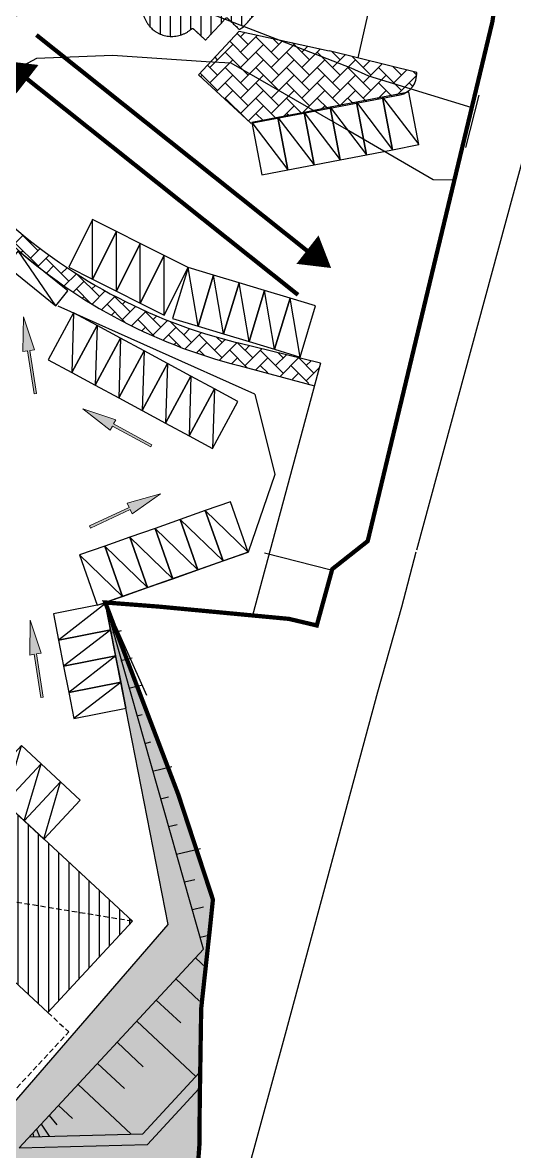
# Model space of a CAD drawing. Header units: millimetres. Extents: x 0 to 841000, y 0 to 594000.
# Drawn here: x 647156 to 693280, y 187053 to 292926 of the extents above; entities that cross this region are included whole.
import ezdxf

# ---------------------------------------------------------------- set-up
doc = ezdxf.new("R2010")
doc.units = ezdxf.units.MM
doc.header["$LTSCALE"] = 1000
for name, pattern in [('XR-SITE PLAN$0$DASHED', [0.75, 0.5, -0.25]), ('XR-SITE PLAN$0$PHANTOM-GAUN', [30, 20, -2, 2, -2, 2, -2]), ('XREF-ROOF PLAN$0$H1', [1, 0.5, -0.5])]:
    doc.linetypes.add(name, pattern=pattern)
for name, color, linetype in [('3', 2, 'Continuous'), ('ETC-9', 9, 'Continuous'), ('XR-PLAN$0$주차장', 252, 'Continuous'), ('XR-SITE PLAN$0$ETC-8', 252, 'Continuous'), ('XR-SITE PLAN$0$SOL-252', 252, 'Continuous'), ('XR-SITE PLAN$0$건물', 3, 'Continuous'), ('XR-SITE PLAN$0$대지경계선', 2, 'XR-SITE PLAN$0$PHANTOM-GAUN'), ('XR-SITE PLAN$0$연속주제_국토계획_교통시설', 252, 'Continuous'), ('XR-SITE PLAN$0$입면선', 252, 'Continuous'), ('일반형 주차', 5, 'Continuous')]:
    doc.layers.add(name, color=color, linetype=linetype)
doc.layers.add('XR-PL-B3F$0$ETC-차량동선', color=251, linetype='Continuous', lineweight=13)
pattern_1 = [(45, (-418237.5214781946, 262193.3045673152), (-1.13686837721616e-13, 1436.840979371064), [3048.000000000007, -1016.000000000003]), (135, (-417519.1014781928, 262911.7245673132), (-1.13686837721616e-13, 1436.840979371064), [3048, -1016])]
pattern_2 = [(90, (-2218919.043905094, -1448416.602125842), (-898.0256120000001, 898.025612), [238.125, -1557.926224000001]), (45, (-2218919.043905094, -1448416.602125842), (-898.0256121069153, 898.0256121069159), [238.1250000000007, -1031.875000000003]), (135, (-2218919.043905094, -1448416.602125842), (-898.0256121069159, -898.0256121069153), [238.125, -1031.875])]

# ---------------------------------------------------------------- blocks, each defined once
blk = doc.blocks.new('XR-PLAN$0$확장형주차')
at = {"layer": 'XR-PLAN$0$주차장'}
blk.add_line((-2500, 5100), (0, 100), dxfattribs=at)
at = {"layer": 'XR-PLAN$0$주차장', "color": 5}
blk.add_lwpolyline([(-2500, 100), (0, 100), (0, 5100), (-2500, 5100)], close=True, dxfattribs=at)
blk = doc.blocks.new('평행주차6')
at = {"layer": 'XR-PLAN$0$주차장'}
blk.add_line((645614.6608110652, 270135.4245414001), (642087.6099000054, 275312.2876717901), dxfattribs=at)
at = {"layer": '일반형 주차'}
blk.add_lwpolyline([(645614.6608110652, 270135.4245414001), (646748.2611386998, 271533.6199130085), (642087.6099000054, 275312.2876717901), (640954.0095723708, 273914.0923001817)], close=True, dxfattribs=at)

msp = doc.modelspace()

# ---------------------------------------------------------------- hatches: boundary and pattern name
at = {"layer": 'XR-PL-B3F$0$ETC-차량동선'}
for points in [[(648238.7138371208, 258098.3857567576), (647618.801454347, 262141.7399150101), (647185.584937394, 262075.3207311374), (647240.0315685606, 265335.2658353192), (648268.6262297855, 262241.3686908116), (647835.4097128325, 262174.9495069426), (648455.322095588, 258131.5953486976)], [(648238.7138371208, 258098.3857567576), (647618.801454347, 262141.7399150101), (647185.584937394, 262075.3207311374), (647240.0315685606, 265335.2658353192), (648268.6262297855, 262241.3686908116), (647835.4097128325, 262174.9495069426), (648455.322095588, 258131.5953486976)], [(648238.7138371208, 258098.3857567576), (647618.801454347, 262141.7399150101), (647185.584937394, 262075.3207311374), (647240.0315685606, 265335.2658353192), (648268.6262297855, 262241.3686908116), (647835.4097128325, 262174.9495069426), (648455.322095588, 258131.5953486976)], [(648238.7138371158, 258098.385756761), (647618.8014543557, 262141.7399150089), (647185.5849374011, 262075.3207311418), (647240.0315685703, 265335.265835316), (648268.6262297903, 262241.3686908099), (647835.4097128354, 262174.9495069429), (648455.3220955951, 258131.5953486948)], [(648238.7138371158, 258098.385756761), (647618.8014543557, 262141.7399150089), (647185.5849374011, 262075.3207311418), (647240.0315685703, 265335.265835316), (648268.6262297903, 262241.3686908099), (647835.4097128354, 262174.9495069429), (648455.3220955951, 258131.5953486948)], [(659183.563349329, 253145.0635977765), (655584.2191951015, 255088.7008763519), (655375.9723438172, 254703.0568598253), (652808.2247867285, 256712.2554565077), (655896.5894720034, 255667.1669011419), (655688.3426207342, 255281.5228846152), (659287.6867749769, 253337.8856060435)], [(659183.563349329, 253145.0635977765), (655584.2191951015, 255088.7008763519), (655375.9723438172, 254703.0568598253), (652808.2247867285, 256712.2554565077), (655896.5894720034, 255667.1669011419), (655688.3426207342, 255281.5228846152), (659287.6867749769, 253337.8856060435)], [(659183.563349329, 253145.0635977765), (655584.2191951015, 255088.7008763519), (655375.9723438172, 254703.0568598253), (652808.2247867285, 256712.2554565077), (655896.5894720034, 255667.1669011419), (655688.3426207342, 255281.5228846152), (659287.6867749769, 253337.8856060435)], [(659183.563349339, 253145.0635977773), (655584.2191950993, 255088.700876351), (655375.9723438241, 254703.056859826), (652808.2247867289, 256712.2554565077), (655896.589472014, 255667.1669011411), (655688.3426207385, 255281.522884616), (659287.6867749777, 253337.8856060417)], [(659183.563349339, 253145.0635977773), (655584.2191950993, 255088.700876351), (655375.9723438241, 254703.056859826), (652808.2247867289, 256712.2554565077), (655896.589472014, 255667.1669011411), (655688.3426207385, 255281.522884616), (659287.6867749777, 253337.8856060417)], [(653438.1014566534, 245710.9835234252), (657139.7977267433, 247451.8019905169), (656953.2814624199, 247848.4123051693), (660094.9024336081, 248720.4353502807), (657419.5721232371, 246856.8865185385), (657233.0558589139, 247253.4968331871), (653531.3595888243, 245512.6783661027)], [(653438.1014566534, 245710.9835234252), (657139.7977267433, 247451.8019905169), (656953.2814624199, 247848.4123051693), (660094.9024336081, 248720.4353502807), (657419.5721232371, 246856.8865185385), (657233.0558589139, 247253.4968331871), (653531.3595888243, 245512.6783661027)], [(653438.1014566534, 245710.9835234252), (657139.7977267433, 247451.8019905169), (656953.2814624199, 247848.4123051693), (660094.9024336081, 248720.4353502807), (657419.5721232371, 246856.8865185385), (657233.0558589139, 247253.4968331871), (653531.3595888243, 245512.6783661027)], [(653438.101456661, 245710.9835234275), (657139.797726746, 247451.8019905168), (656953.2814624154, 247848.4123051683), (660094.9024336128, 248720.4353502803), (657419.5721232432, 246856.8865185373), (657233.0558589126, 247253.4968331887), (653531.3595888272, 245512.6783660999)], [(653438.101456661, 245710.9835234275), (657139.797726746, 247451.8019905168), (656953.2814624154, 247848.4123051683), (660094.9024336128, 248720.4353502803), (657419.5721232432, 246856.8865185373), (657233.0558589126, 247253.4968331887), (653531.3595888272, 245512.6783660999)], [(648877.3818129156, 229633.4270302844), (648257.4694301599, 233676.7811885332), (647824.2529132069, 233610.362004668), (647878.6995443742, 236870.3071088386), (648907.294205584, 233776.4099643347), (648474.0776886459, 233709.990780462), (649093.9900714011, 229666.636622217)], [(648877.3818129156, 229633.4270302844), (648257.4694301599, 233676.7811885332), (647824.2529132069, 233610.362004668), (647878.6995443742, 236870.3071088386), (648907.294205584, 233776.4099643347), (648474.0776886459, 233709.990780462), (649093.9900714011, 229666.636622217)], [(648877.3818129156, 229633.4270302844), (648257.4694301599, 233676.7811885332), (647824.2529132069, 233610.362004668), (647878.6995443742, 236870.3071088386), (648907.294205584, 233776.4099643347), (648474.0776886459, 233709.990780462), (649093.9900714011, 229666.636622217)], [(648877.3818129222, 229633.427030284), (648257.4694301619, 233676.781188532), (647824.2529132075, 233610.3620046649), (647878.6995443765, 236870.3071088391), (648907.2942055964, 233776.4099643329), (648474.0776886418, 233709.9907804659), (649093.9900714015, 229666.6366222178)], [(648877.3818129222, 229633.427030284), (648257.4694301619, 233676.781188532), (647824.2529132075, 233610.3620046649), (647878.6995443765, 236870.3071088391), (648907.2942055964, 233776.4099643329), (648474.0776886418, 233709.9907804659), (649093.9900714015, 229666.6366222178)]]:
    msp.add_hatch(color=256, dxfattribs=at).paths.add_polyline_path(points)
at = {"layer": 'XR-SITE PLAN$0$ETC-8'}
h = msp.add_hatch(dxfattribs=at)
h.set_pattern_fill('ANSI31', color=256, scale=300, angle=45)
h.set_pattern_definition([(90, (3.812601789832115e-09, -3.259629011154175e-09), (-952.5000000000006, 5.684341886080801e-14), [])])
h.paths.add_polyline_path([(515768.5665579181, 266275.1395236221), (506477.1818617397, 257153.006755196), (515938.2757014636, 248378.4952303846), (524785.7680947374, 257257.2585799587)])
h.paths.add_polyline_path([(640373.733804565, 224485.6237195958), (637814.3293254672, 221725.9526105938), (640752.6431453266, 211365.2467425135), (657462.1072485744, 208637.3368021664)])
h.paths.add_polyline_path([(637814.3293254672, 221725.9526105938), (632441.8817843538, 215933.1252615419), (636643.9290768321, 212036.0164260981), (640752.6431453266, 211365.2467425135)])
h.paths.add_polyline_path([(640752.6431453266, 211365.2467425135), (636643.9290768321, 212036.0164260981), (641960.8820262029, 207104.9095454966)])
h.paths.add_polyline_path([(657462.1072485744, 208637.3368021664), (640752.6431453266, 211365.2467425135), (641960.8820262029, 207104.9095454966), (649530.2552283596, 200084.8383441088)])
h.paths.add_polyline_path([(672763.2998750027, 300393.7219891739), (666156.6599138492, 306520.9245580775), (664761.5231194199, 305016.6220001471), (663441.1029202346, 306241.2205985268), (658357.8761534804, 300760.2447843114), (659678.2963526476, 299535.646185935), (657706.8227369379, 297409.9099750859), (659735.5701376722, 295528.3867865098), (660145.8885264624, 295586.1284456667), (666148.74906002, 293261.6000708905), (666284.9363138009, 293408.4436170277), (666654.3965176943, 293065.7947783289), (667900.1839303639, 292583.3800739539), (672647.8797576242, 297702.5705402461), (671368.1630805732, 298889.4194312436)])
edge = h.paths.add_edge_path()
edge.add_line((659735.5701376722, 295528.3867865098), (658536.1726291658, 295359.6027299768))
edge.add_ellipse((661165.7882791798, 294442.9750255947), major_axis=(664.544815416813, 2739.693158408312), ratio=0.9877037860000094, start_angle=84.48520027588604, end_angle=237.4871818345782)
edge.add_line((663090.4996270387, 292416.9212447819), (659735.5701376706, 295528.3867865113))
h.paths.add_polyline_path([(660145.8885264624, 295586.1284456667), (659735.5701376722, 295528.3867865098), (663090.4996270387, 292416.9212447819), (664313.4626980909, 291282.7074061786), (666148.74906002, 293261.6000708905)])
h.paths.add_polyline_path([(658073.0813614876, 355889.5720167537), (648486.4304399531, 364780.5290689101), (637089.1578725058, 352491.4500731644), (646675.8087940555, 343600.4930210081)])
h.paths.add_polyline_path([(646675.8087940555, 343600.4930210081), (637089.1578725058, 352491.4500731644), (622977.502579138, 337275.5950837513), (632564.1535006877, 328384.6380315949)])
at = {"layer": 'XR-SITE PLAN$0$SOL-252'}
h = msp.add_hatch(dxfattribs=at)
h.set_pattern_fill('AR-HBONE', color=256, scale=10, style=0)
h.set_pattern_definition([(45, (-841083.8083444982, -88.60302952257916), (0, 1436.840979371065), [3048.000000000001, -1016]), (135, (-840365.3883445, 629.816970475018), (1.13686837721616e-13, 1436.840979371065), [3048, -1016])])
edge = h.paths.add_edge_path()
edge.add_line((684122.8973710093, 288233.8326697354), (677225.7771965604, 289978.0196945337))
edge.add_line((677225.7771965564, 289978.0196945337), (675898.5380802528, 290283.7995938533))
edge.add_line((675898.5380802526, 290283.7995938514), (667480.8446463587, 292132.9916965063))
edge.add_line((667480.8446463608, 292132.9916965072), (663663.9013978225, 288017.3827360286))
edge.add_line((663663.9013978246, 288017.3827360277), (668557.6372757783, 283478.7804784156))
edge.add_line((668557.6372757779, 283478.7804784183), (682554.9600849753, 286157.19456476))
edge.add_ellipse((682295.6751627923, 288048.2255751309), major_axis=(638.1236981706593, 1826.781332140561), ratio=0.9390305347782858, start_angle=208.549303748246, end_angle=293.7005262483881)
h = msp.add_hatch(dxfattribs=at)
h.set_pattern_fill('AR-HBONE', color=256, scale=10, style=0)
h.set_pattern_definition(pattern_1)
edge = h.paths.add_edge_path()
edge.add_line((612325.3211555703, 263390.4009323721), (632587.5188702253, 285238.0620170315))
edge.add_arc((632279.6238059032, 281202.0527988267), 4047.736377290574, 85.63752613541467, 137.1562046160078)
edge.add_line((629311.781789519, 283954.5214264211), (610152.1915209779, 263295.7439037202))
edge.add_line((610152.191520989, 263295.7439037194), (612325.321155582, 263390.400932373))
edge = h.paths.add_edge_path()
edge.add_arc((637011.2539524998, 276813.7924183873), 4047.736377291758, 47.15620461600996, 94.40002950329644)
edge.add_line((636700.713473376, 280849.5989537542), (645493.5248493786, 272694.8732887111))
edge.add_arc((679899.3826942557, 309792.8984934767), 50596.70471617575, 227.156204616017, 255.7563706937867)
edge.add_line((667450.2900138203, 260751.6238406901), (674551.35112921, 258949.0245285653))
edge.add_line((674551.3511292114, 258949.0245285672), (675099.7979490402, 260987.4056600235))
edge.add_line((675099.7979490497, 260987.4056600225), (667306.0692932328, 262904.4996356838))
edge.add_arc((679391.5478367024, 312036.6452891086), 50596.70471615621, 227.156204616011, 256.1807922956626, ccw=False)
edge.add_line((644985.6899918282, 274938.6200843607), (639763.7225800984, 279781.6344347729))
h = msp.add_hatch(dxfattribs=at)
h.set_pattern_fill('AR-HBONE', color=256, scale=10, style=0)
h.set_pattern_definition(pattern_1)
edge = h.paths.add_edge_path()
edge.add_line((612325.3211555703, 263390.4009323721), (632587.5188702253, 285238.0620170315))
edge.add_arc((632279.6238059032, 281202.0527988267), 4047.736377290574, 85.63752613541467, 137.1562046160078)
edge.add_line((629311.781789519, 283954.5214264211), (610152.1915209779, 263295.7439037202))
edge.add_line((610152.191520989, 263295.7439037194), (612325.321155582, 263390.400932373))
edge = h.paths.add_edge_path()
edge.add_arc((637011.2539524998, 276813.7924183873), 4047.736377291758, 47.15620461600996, 94.40002950329644)
edge.add_line((636700.713473376, 280849.5989537542), (645493.5248493786, 272694.8732887111))
edge.add_arc((679899.3826942557, 309792.8984934767), 50596.70471617575, 227.156204616017, 255.7563706937867)
edge.add_line((667450.2900138203, 260751.6238406901), (674551.35112921, 258949.0245285653))
edge.add_line((674551.3511292114, 258949.0245285672), (675099.7979490402, 260987.4056600235))
edge.add_line((675099.7979490497, 260987.4056600225), (667306.0692932328, 262904.4996356838))
edge.add_arc((679391.5478367024, 312036.6452891086), 50596.70471615621, 227.156204616011, 256.1807922956626, ccw=False)
edge.add_line((644985.6899918282, 274938.6200843607), (639763.7225800984, 279781.6344347729))
h = msp.add_hatch(dxfattribs=at)
h.set_pattern_fill('AR-HBONE', color=256, scale=10, style=0)
h.set_pattern_definition(pattern_1)
edge = h.paths.add_edge_path()
edge.add_line((612325.3211555703, 263390.4009323721), (632587.5188702253, 285238.0620170315))
edge.add_arc((632279.6238059032, 281202.0527988267), 4047.736377290574, 85.63752613541467, 137.1562046160078)
edge.add_line((629311.781789519, 283954.5214264211), (610152.1915209779, 263295.7439037202))
edge.add_line((610152.191520989, 263295.7439037194), (612325.321155582, 263390.400932373))
edge = h.paths.add_edge_path()
edge.add_arc((637011.2539524998, 276813.7924183873), 4047.736377291758, 47.15620461600996, 94.40002950329644)
edge.add_line((636700.713473376, 280849.5989537542), (645493.5248493786, 272694.8732887111))
edge.add_arc((679899.3826942557, 309792.8984934767), 50596.70471617575, 227.156204616017, 255.7563706937867)
edge.add_line((667450.2900138203, 260751.6238406901), (674551.35112921, 258949.0245285653))
edge.add_line((674551.3511292114, 258949.0245285672), (675099.7979490402, 260987.4056600235))
edge.add_line((675099.7979490497, 260987.4056600225), (667306.0692932328, 262904.4996356838))
edge.add_arc((679391.5478367024, 312036.6452891086), 50596.70471615621, 227.156204616011, 256.1807922956626, ccw=False)
edge.add_line((644985.6899918282, 274938.6200843607), (639763.7225800984, 279781.6344347729))
h = msp.add_hatch(dxfattribs=at)
h.set_pattern_fill('GRASS', color=256, scale=50.00000000000001, style=0)
h.set_pattern_definition(pattern_2)
h.paths.add_polyline_path([(660819.9115103522, 208323.389966887), (660819.9114940766, 208323.3900423651), (645789.9114950415, 190993.3900422459), (620949.9114950412, 213603.3900423651), (613020.0690868538, 205106.8707587132), (591395.332545102, 209696.423591082), (560536.1813190618, 216050.7325966959), (432685.780085385, 219453.3123508138), (429831.5931671524, 178542.1707630125), (444072.45583421, 175240.6083621387), (453341.8460167052, 172986.4099207488), (462342.9665992857, 172710.3369602528), (481010.5718782583, 172139.6547882003), (515425.4411609884, 171007.7156324987), (531145.6745975689, 171418.0590547924), (549386.8556621711, 171913.53793544), (561795.6058691145, 172246.8370593195), (612267.3694112938, 167749.5606601839), (618964.9368999604, 167082.6013382082), (620362.4104650727, 166712.3951358204), (627039.6716688279, 165652.3103185301), (635805.4818580748, 164401.4399337214), (642005.403691124, 167144.7944979114), (652133.8856247106, 176912.4341174928), (663567.3369854171, 185312.2584013385), (663739.3564222456, 187653.2689335984), (663770.6827982181, 191654.7491173153), (663907.2195184828, 200472.9089435977), (664739.430061173, 208102.2307102126), (665006.4944682125, 210676.5164140505), (661753.1031759497, 220541.2743921881), (659612.8818796276, 226170.4894182128), (658328.174112145, 229540.8066808735), (654909.6062674412, 238538.2094383356)])
h = msp.add_hatch(dxfattribs=at)
h.set_pattern_fill('GRASS', color=256, scale=50.00000000000001, style=0)
h.set_pattern_definition(pattern_2)
h.paths.add_polyline_path([(660819.9115103522, 208323.389966887), (660819.9114940766, 208323.3900423651), (645789.9114950415, 190993.3900422459), (620949.9114950412, 213603.3900423651), (613020.0690868538, 205106.8707587132), (591395.332545102, 209696.423591082), (560536.1813190618, 216050.7325966959), (432685.780085385, 219453.3123508138), (429831.5931671524, 178542.1707630125), (444072.45583421, 175240.6083621387), (453341.8460167052, 172986.4099207488), (462342.9665992857, 172710.3369602528), (481010.5718782583, 172139.6547882003), (515425.4411609884, 171007.7156324987), (531145.6745975689, 171418.0590547924), (549386.8556621711, 171913.53793544), (561795.6058691145, 172246.8370593195), (612267.3694112938, 167749.5606601839), (618964.9368999604, 167082.6013382082), (620362.4104650727, 166712.3951358204), (627039.6716688279, 165652.3103185301), (635805.4818580748, 164401.4399337214), (642005.403691124, 167144.7944979114), (652133.8856247106, 176912.4341174928), (663567.3369854171, 185312.2584013385), (663739.3564222456, 187653.2689335984), (663770.6827982181, 191654.7491173153), (663907.2195184828, 200472.9089435977), (664739.430061173, 208102.2307102126), (665006.4944682125, 210676.5164140505), (661753.1031759497, 220541.2743921881), (659612.8818796276, 226170.4894182128), (658328.174112145, 229540.8066808735), (654909.6062674412, 238538.2094383356)])
h = msp.add_hatch(dxfattribs=at)
h.set_pattern_fill('GRASS', color=256, scale=50.00000000000001, style=0)
h.set_pattern_definition(pattern_2)
h.paths.add_polyline_path([(660819.9115103522, 208323.389966887), (660819.9114940766, 208323.3900423651), (645789.9114950415, 190993.3900422459), (620949.9114950412, 213603.3900423651), (613020.0690868538, 205106.8707587132), (591395.332545102, 209696.423591082), (560536.1813190618, 216050.7325966959), (432685.780085385, 219453.3123508138), (429831.5931671524, 178542.1707630125), (444072.45583421, 175240.6083621387), (453341.8460167052, 172986.4099207488), (462342.9665992857, 172710.3369602528), (481010.5718782583, 172139.6547882003), (515425.4411609884, 171007.7156324987), (531145.6745975689, 171418.0590547924), (549386.8556621711, 171913.53793544), (561795.6058691145, 172246.8370593195), (612267.3694112938, 167749.5606601839), (618964.9368999604, 167082.6013382082), (620362.4104650727, 166712.3951358204), (627039.6716688279, 165652.3103185301), (635805.4818580748, 164401.4399337214), (642005.403691124, 167144.7944979114), (652133.8856247106, 176912.4341174928), (663567.3369854171, 185312.2584013385), (663739.3564222456, 187653.2689335984), (663770.6827982181, 191654.7491173153), (663907.2195184828, 200472.9089435977), (664739.430061173, 208102.2307102126), (665006.4944682125, 210676.5164140505), (661753.1031759497, 220541.2743921881), (659612.8818796276, 226170.4894182128), (658328.174112145, 229540.8066808735), (654909.6062674412, 238538.2094383356)])

# ---------------------------------------------------------------- linework, layer by layer
at = {"layer": '3', "color": 252, "linetype": 'XREF-ROOF PLAN$0$H1', "ltscale": 5, "const_width": 399.9999999999999}
for points in [[(673824.1376857187, 271534.0146725604), (648453.188480959, 291760.0144738457)], [(647614.4618748312, 287617.5016599676), (672985.4110795904, 267391.5018586823)]]:
    msp.add_lwpolyline(points, dxfattribs=at)
at = {"layer": '3', "color": 251, "linetype": 'Continuous'}
for points in [[(645398.1454581653, 289337.989459059, 0, 3374.999999999999, 0), (647614.4618748312, 287617.5016599676, 2249.999999999999, 2249.999999999999, 0)], [(676091.2613352267, 269908.4743668622, 0, 3374.999999999999, 0), (673874.9449185606, 271628.9621659535, 2249.999999999999, 2249.999999999999, 0)]]:
    msp.add_lwpolyline(points, format="xyseb", dxfattribs=at)
at = {"layer": 'ETC-9', "color": 8, "ltscale": 40}
for points in [[(519519.1616635566, 301110.954404294), (540340.8266896774, 294014.2355466397), (556260.6327668469, 287726.7267024838), (571402.312314788, 281712.8236051272), (581606.3508957907, 280834.1071335603), (591632.6424969455, 273327.6839687875), (599948.0392016062, 263630.6719215834), (610151.5188875835, 259458.2275183806), (628444.4956797807, 273429.7488768199), (633012.3844667581, 279185.5433516572), (643753.3608540428, 293170.1753179147), (649760.6656441005, 294021.1049046847), (654634.6976108701, 294810.5714243627), (660145.8885264549, 295586.1284456695), (671331.4265969567, 291254.67671751), (677953.7900896353, 288695.3581029172), (679606.3457433974, 287920.1053627706), (689280.5142405744, 284949.0143582937)], [(687650.5995203202, 278154.7955333362), (685664.1304917041, 278170.2042380446), (677748.0063076486, 282766.1740924525), (666710.5485190974, 289123.3405657387), (664367.4939074967, 289229.9430323462), (655585.0916593858, 289824.7032801793), (648473.9588884081, 289555.1838658783), (643740.6559736397, 287039.4707429935), (641314.6281176825, 274579.6862806859), (637085.4977321889, 269575.3888092763), (633662.555746442, 267228.5668812138), (624288.0047346262, 260822.1486684955), (620024.9237683321, 257925.6254630596), (610670.8924800701, 254769.1680103322), (602082.7394076661, 257142.3245178349), (586270.1965496541, 269613.2135544051), (578890.8281204441, 273045.1394837699), (570730.9784644827, 277005.2226386457), (560235.703406714, 281112.2418087847), (536602.1262988952, 290432.3372527217), (531994.2292617917, 292251.6816110988), (520890.6967598054, 296014.2114757407)]]:
    msp.add_lwpolyline(points, dxfattribs=at)
at = {"layer": 'XR-PL-B3F$0$ETC-차량동선'}
for points in [[(648455.322095588, 258131.5953487013), (648238.7138371208, 258098.385756765), (647618.801454347, 262141.7399150101), (647185.584937394, 262075.3207311486), (647240.0315685606, 265335.2658353229), (648268.6262297855, 262241.3686908153), (647835.409712833, 262174.9495069501)], [(648455.3220955951, 258131.5953486994), (648238.7138371153, 258098.3857567654), (647618.8014543552, 262141.7399150134), (647185.5849374009, 262075.3207311467), (647240.0315685698, 265335.2658353206), (648268.6262297898, 262241.3686908144), (647835.409712835, 262174.9495069473)], [(659287.686774962, 253337.8856060472), (659183.5633493256, 253145.0635977802), (655584.2191951015, 255088.7008763519), (655375.9723438175, 254703.056859829), (652808.2247867136, 256712.2554565114), (655896.5894719997, 255667.1669011419), (655688.3426207342, 255281.522884619)], [(659287.686774974, 253337.8856060438), (659183.563349335, 253145.063597779), (655584.2191950956, 255088.700876353), (655375.9723438199, 254703.0568598283), (652808.2247867251, 256712.2554565097), (655896.5894720105, 255667.1669011432), (655688.3426207346, 255281.5228846178)], [(653531.3595888243, 245512.6783661027), (653438.1014566574, 245710.9835234326), (657139.797726743, 247451.8019905207), (656953.2814624199, 247848.412305173), (660094.9024336081, 248720.4353502807), (657419.5721232373, 246856.8865185422), (657233.0558589142, 247253.4968331908)], [(653531.3595888321, 245512.6783661017), (653438.1014566657, 245710.9835234297), (657139.7977267508, 247451.8019905187), (656953.2814624205, 247848.4123051699), (660094.9024336177, 248720.435350282), (657419.5721232479, 246856.8865185388), (657233.0558589173, 247253.4968331907)], [(649093.9900714013, 229666.6366222245), (648877.3818129153, 229633.4270302881), (648257.4694301601, 233676.7811885369), (647824.2529132069, 233610.3620046717), (647878.699544374, 236870.307108846), (648907.294205584, 233776.4099643347), (648474.0776886459, 233709.9907804695)], [(649093.9900714012, 229666.6366222224), (648877.3818129215, 229633.4270302885), (648257.4694301616, 233676.7811885365), (647824.2529132073, 233610.3620046697), (647878.6995443762, 236870.3071088436), (648907.2942055962, 233776.4099643374), (648474.0776886414, 233709.9907804704)]]:
    msp.add_lwpolyline(points, close=True, dxfattribs=at)
at = {"layer": 'XR-SITE PLAN$0$건물', "color": 7}
msp.add_lwpolyline([(649530.2552283596, 200084.8383441088), (657462.1072485744, 208637.3368021664), (640373.733804565, 224485.6237195958), (632441.8817843538, 215933.1252615419)], close=True, dxfattribs=at)
msp.add_rational_spline([(663441.1029202346, 306241.2205985268), (660899.4895368483, 303500.7326914188), (658357.8761534804, 300760.2447843114), (659018.0862530546, 300147.945485123), (659678.2963526476, 299535.646185935), (658692.5595447869, 298472.7780805123), (657706.8227369379, 297409.9099750859), (658355.1393981726, 296808.6410190691), (659003.4560594185, 296207.3720630486), (657353.2889986265, 294145.0871616644), (659275.938326646, 292361.9626125735), (661198.5876546657, 290578.8380634827), (663090.4996270387, 292416.9212447819), (663701.9811625631, 291849.8143254821), (664313.4626980909, 291282.7074061786), (665299.1995059551, 292345.5755116013), (666284.9363138009, 293408.4436170277), (666924.7946523355, 292815.019171529), (667564.6529908519, 292221.5947260302), (670106.266374238, 294962.0826331382), (672647.8797576242, 297702.5705402461)], [1, 1, 1, 1, 1, 1, 1, 1, 1, 0.7289950807784773, 1, 0.7289950807784773, 1, 1, 1, 1, 1, 1, 1, 1, 1], degree=2, knots=[0, 0, 0, 1, 1, 2, 2, 3, 3, 4, 4, 5.507887184954629, 5.507887184954629, 7.015774369909258, 7.015774369909258, 8.01577436990926, 8.01577436990926, 9.01577436990926, 9.01577436990926, 10.01577436990926, 10.01577436990926, 11.01577436990926, 11.01577436990926, 11.01577436990926], dxfattribs=at)
at = {"layer": 'XR-SITE PLAN$0$대지경계선', "const_width": 400.0000000000001}
msp.add_lwpolyline([(696079.0521594175, 325854.5650091702), (691211.3460687214, 292991.6671839287), (689212.2150205116, 284664.5219922629), (687597.6896031984, 277934.2360630562), (680191.6663919428, 247083.5048294631), (679521.5388506505, 244292.0033641388), (676198.2837712619, 241667.9735084106), (674744.0151500554, 236382.8082533409), (672139.82610295, 236998.5236111213), (659943.0016268269, 238149.1693935883), (654909.6062674414, 238538.2094383803), (658328.1741131322, 229540.8066807282), (659612.8818809838, 226170.4894180824), (661753.1031759869, 220541.2743926612), (665006.4944687899, 210676.5164161292), (664980.0105153065, 210421.232444339), (664739.4300618061, 208102.2307105591), (663907.2195191166, 200472.908943702), (663770.6827984786, 191654.7491174308), (663739.3564230056, 187653.2689338294), (663567.336985696, 185312.2584014502)], dxfattribs=at)
at = {"layer": 'XR-SITE PLAN$0$연속주제_국토계획_교통시설', "color": 1, "linetype": 'Continuous', "ltscale": 3}
for points in [[(720162.6710898656, 379934.1494641867), (717038.1671668071, 366756.3087158767), (713059.667546604, 350073.7085352507), (712124.9131139406, 346269.9699602691), (702494.9935798388, 310787.0203958121), (700164.4952448496, 302666.0710359183), (684091.2781295589, 243453.4278979828)], [(684032.6714271161, 243246.4037504722), (682688.4509383183, 238092.242092662), (680448.6592809897, 230123.9108787072), (671794.0099768379, 198059.981199794), (668133.732033227, 184683.4044566681), (662330.7813962585, 162980.5748506119), (649857.4915591296, 117562.90021091), (649659.3941308035, 116931.7089496148), (649319.5564526174, 115695.2728753653)]]:
    msp.add_lwpolyline(points, dxfattribs=at)
at = {"layer": 'XR-SITE PLAN$0$입면선'}
for p, q in [((680512.9648800978, 297995.3832033989), (678584.2336543835, 289634.4847020251)), ((667480.8446463608, 292132.9916965072), (663663.9013978246, 288017.3827360277)), ((667480.8446463608, 292132.9916965072), (675898.5380802526, 290283.7995938514)), ((684122.8973710093, 288233.8326697354), (675898.5380802526, 290283.7995938514)), ((668557.6372757779, 283478.7804784183), (663663.9013978246, 288017.3827360277)), ((668557.6372757779, 283478.7804784183), (682554.9600849749, 286157.1945647565)), ((688719.5375587087, 281223.564905588), (689960.0084627086, 286128.8169090603)), ((668932.750256084, 258081.2450159085), (650503.6153041426, 266335.0890641478)), ((675099.7979490497, 260987.4056600225), (667306.0692932309, 262904.499635682)), ((675099.7979490497, 260987.4056600225), (668731.8541938144, 237320.030943763)), ((676093.3496699558, 241585.117932294), (679521.5388506505, 244292.0033641388)), ((669854.807704542, 243180.6060984661), (676093.3496699558, 241585.117932294)), ((660819.9114955441, 208323.3900425923), (654909.6062674414, 238538.2094383803)), ((664137.4306823354, 206036.6759509374), (654909.6062674414, 238538.2094383803)), ((654952.4684049598, 238425.3996502277), (658791.9230879323, 229851.0562302996)), ((655628.715120148, 235704.3253741642), (656443.9695680552, 235898.9241891955)), ((656373.4072371424, 233107.7801619512), (657429.6864056998, 233359.9108618465)), ((657118.0993541369, 230511.2349497383), (658415.4032433444, 230820.8975345013)), ((657862.7914711164, 227914.6897375253), (658377.4129420373, 228037.5283539635)), ((658607.483588107, 225318.1445253086), (659196.9886773493, 225458.857639004)), ((659352.1757051015, 222721.599313092), (661141.5731543341, 223148.7231688877)), ((660096.8678220959, 220125.0541008827), (660836.1401479397, 220301.5162090813)), ((660841.5599390903, 217528.5088886661), (661655.7158832479, 217722.8454941218)), ((661586.2520560661, 214931.9636764568), (663834.0424736814, 215468.5045721573)), ((662330.9441730605, 212335.4184642402), (663294.867353853, 212565.5040641953)), ((663075.6362900547, 209738.8732520272), (664114.4430891463, 209986.8333492358)), ((645789.9114953022, 190993.3900425923), (660819.9114955441, 208323.3900425923)), ((663820.3284070307, 207142.3280398105), (664754.882604763, 207365.4033507486)), ((664137.4306823354, 206036.6759509374), (646843.5622324274, 187389.6080436413)), ((663367.2903508734, 205206.2741758493), (664380.847609047, 204258.2838757453)), ((661532.2949330736, 203227.695220862), (663753.1735404619, 201150.4851170038)), ((659697.2995152738, 201249.1162658748), (661995.5784960502, 199099.5128141199)), ((657862.304097474, 199270.5373108876), (663405.2331074182, 194086.1800451768)), ((656027.3086796737, 197291.9583558966), (658480.388407227, 194997.5682083559)), ((654192.3132618739, 195313.3794009131), (656722.7933628192, 192946.5959054721)), ((663720.837991316, 194426.4801763413), (658419.9988678325, 188710.864414182)), ((652357.3178440743, 193334.8004459185), (657332.1072963701, 188681.829824042)), ((663695.3113970758, 192910.8220859584), (658872.5078663268, 187710.6469370765)), ((650522.3224262748, 191356.221490935), (651823.5134327264, 190139.204452422)), ((648894.0778424443, 189600.5710757491), (649636.3669706172, 188476.4392575216)), ((649651.3547945247, 190417.1029460472), (650380.1966550279, 189546.2394408253)), ((647806.2233085224, 188427.5948023279), (658419.9988678325, 188710.864414182)), ((648117.3559152189, 188763.0727124442), (648186.9840051833, 188437.756872755)), ((648469.4724801407, 189142.7414670778), (648750.6464886331, 188452.8003840861)), ((646843.5622324274, 187389.6080436413), (658872.5078663268, 187710.6469370765))]:
    msp.add_line(p, q, dxfattribs=at)
at = {"layer": 'XR-SITE PLAN$0$입면선', "linetype": 'XR-SITE PLAN$0$DASHED'}
for p, q in [((657462.1072485744, 208637.3368021664), (622529.3374665679, 214340.2994671171)), ((649530.2552283596, 200084.8383441088), (651489.2682663951, 198267.988963828)), ((646111.5233429562, 192469.4497262877), (651489.2682663951, 198267.988963828))]:
    msp.add_line(p, q, dxfattribs=at)
at = {"layer": 'XR-SITE PLAN$0$입면선'}
for points in [[(667450.2900138203, 260751.6238406901), (674524.2512271221, 258848.3038623226)], [(668932.750256084, 258081.2450159085), (670808.3953021135, 250549.163659357), (668311.3919512407, 243266.6350081419), (654909.6062674414, 238538.2094383803)]]:
    msp.add_lwpolyline(points, dxfattribs=at)
for centre, end in [((679391.5478367022, 312036.6452890974), 256.1807922359759), ((679899.3826942373, 309792.8984934506), 255.756370617012)]:
    msp.add_arc(centre, 50596.70471614766, 227.1562045320454, end, dxfattribs=at)
msp.add_ellipse((682295.6751627923, 288048.2255751309), major_axis=(638.1236981706592, 1826.781332140561), ratio=0.9390305347782857, start_param=3.639872003148644, end_param=5.126041197874402, dxfattribs=at)

# ---------------------------------------------------------------- block references
at = {"layer": 'XR-PLAN$0$주차장', "color": 5}
for p, rotation in [((681877.2014716052, 280907.5400832496), 10.83270696786467), ((684332.6517844497, 281377.395125952), 10.83270696786467), ((676966.3008459167, 279967.8299978448), 10.83270696786467), ((679421.751158761, 280437.6850405472), 10.83270696786467), ((672055.4002202275, 279028.11991244), 10.83270696786467), ((674510.8505330723, 279497.9749551424), 10.83270696786467), ((653772.9853595529, 274533.0395644379), 153.3979526251705), ((656008.334068606, 273413.5593792984), 153.3979526251705), ((658243.6827776592, 272294.0791941588), 153.3979526251705), ((660479.0323087784, 271174.6006505007), 153.3979526251705), ((662698.550873601, 270061.4264028611), 163.1707320305708), ((665091.4801953806, 269337.6244541433), 163.1707320305708), ((667484.40951716, 268613.8225054255), 163.1707320305708), ((669877.3388389397, 267890.0205567078), 163.1707320305708), ((672270.2681607191, 267166.21860799), 163.1707320305708), ((651723.3038911634, 260014.5520152082), 331.6608593085861), ((651723.3038911634, 260014.5520152082), 331.6608593085861), ((651723.3038911634, 260014.5520152082), 331.6608593085861), ((653923.6870970243, 258827.8280593571), 331.6608593085861), ((653923.6870970243, 258827.8280593571), 331.6608593085861), ((653923.6870970243, 258827.8280593571), 331.6608593085861), ((656124.0703028665, 257641.1041035098), 331.6608593085861), ((656124.0703028665, 257641.1041035098), 331.6608593085861), ((656124.0703028665, 257641.1041035098), 331.6608593085861), ((658324.4535087274, 256454.3801476625), 331.6608593085861), ((658324.4535087274, 256454.3801476625), 331.6608593085861), ((658324.4535087274, 256454.3801476625), 331.6608593085861), ((660524.8367145882, 255267.6561918152), 331.6608593085861), ((660524.8367145882, 255267.6561918152), 331.6608593085861), ((660524.8367145882, 255267.6561918152), 331.6608593085861), ((662725.2199204495, 254080.9322359678), 331.6608593085861), ((662725.2199204495, 254080.9322359678), 331.6608593085861), ((662725.2199204495, 254080.9322359678), 331.6608593085861), ((664925.603126295, 252894.2082801205), 331.6608593085861), ((664925.603126295, 252894.2082801205), 331.6608593085861), ((664925.603126295, 252894.2082801205), 331.6608593085861), ((664256.9601239114, 247244.2703053509), 199.4338894378145), ((664256.9601239114, 247244.2703053509), 199.4338894378145), ((664256.9601239114, 247244.2703053509), 199.4338894378145), ((661899.395060059, 246412.4728722801), 199.4338894378145), ((661899.395060059, 246412.4728722801), 199.4338894378145), ((661899.395060059, 246412.4728722801), 199.4338894378145), ((659541.8299961913, 245580.6754392092), 199.4338894378145), ((659541.8299961913, 245580.6754392092), 199.4338894378145), ((659541.8299961913, 245580.6754392092), 199.4338894378145), ((654826.699868482, 243917.0805730713), 199.4338894378145), ((654826.699868482, 243917.0805730713), 199.4338894378145), ((654826.699868482, 243917.0805730713), 199.4338894378145), ((657184.2649323345, 244748.8780061384), 199.4338894378145), ((657184.2649323345, 244748.8780061384), 199.4338894378145), ((657184.2649323345, 244748.8780061384), 199.4338894378145), ((652469.1348046103, 243085.2831400004), 199.4338894378145), ((652469.1348046103, 243085.2831400004), 199.4338894378145), ((652469.1348046103, 243085.2831400004), 199.4338894378145), ((650422.9745477514, 234996.2989586857), 281.0678467800488), ((650422.9745477514, 234996.2989586857), 281.0678467800488), ((650422.9745477514, 234996.2989586857), 281.0678467800488), ((650902.9026849048, 232542.7975865309), 281.0678467800488), ((650902.9026849048, 232542.7975865309), 281.0678467800488), ((650902.9026849048, 232542.7975865309), 281.0678467800488), ((651382.8308220621, 230089.2962143761), 281.0678467800488), ((651382.8308220621, 230089.2962143761), 281.0678467800488), ((651382.8308220621, 230089.2962143761), 281.0678467800488), ((651862.7589592192, 227635.7948422213), 281.0678467800488), ((651862.7589592192, 227635.7948422213), 281.0678467800488), ((651862.7589592192, 227635.7948422213), 281.0678467800488), ((647118.9118578512, 225185.6490354803), 137.1562046160076), ((647118.9118578512, 225185.6490354803), 137.1562046160076), ((647118.9118578512, 225185.6490354803), 137.1562046160076), ((648951.9376158005, 223485.6441617464), 137.1562046160076), ((648951.9376158005, 223485.6441617464), 137.1562046160076), ((648951.9376158005, 223485.6441617464), 137.1562046160076), ((650784.9633737506, 221785.6392880124), 137.1562046160076), ((650784.9633737506, 221785.6392880124), 137.1562046160076), ((650784.9633737506, 221785.6392880124), 137.1562046160076)]:
    msp.add_blockref('XR-PLAN$0$확장형주차', p, dxfattribs=dict(at, rotation=rotation))
at = {"layer": '일반형 주차'}
msp.add_blockref('평행주차6', (4660.651238695107, -3778.667758780997), dxfattribs=at)
msp.add_blockref('평행주차6', (4660.651238695107, -3778.667758780997), dxfattribs=at)
msp.add_blockref('평행주차6', (4660.651238695107, -3778.667758780997), dxfattribs=at)

doc.saveas('drawing.dxf')
